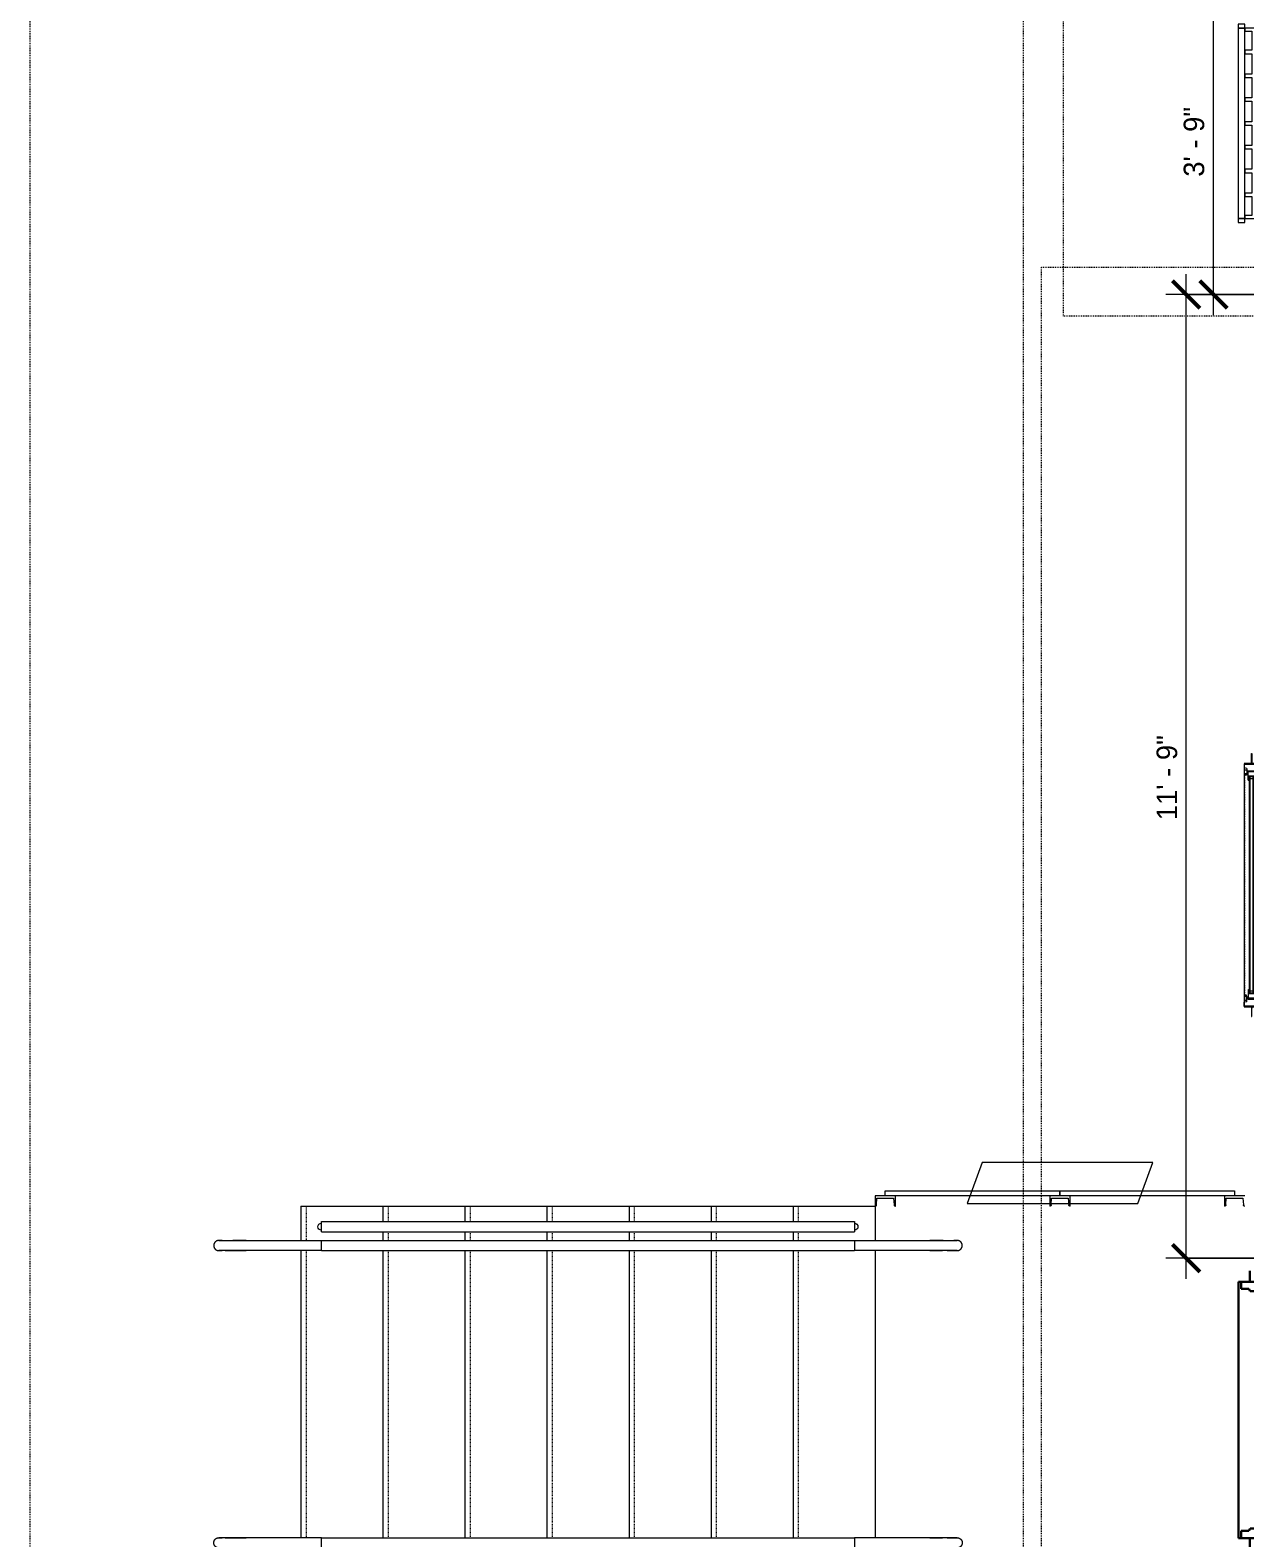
# Model space of a CAD drawing. Header units: inches. Extents: x -4010 to -1814, y 9846 to 12241.
# Drawn here: x -4009.5 to -3831.8, y 10166.7 to 10387.3 of the extents above; entities that cross this region are included whole.
import ezdxf

# ---------------------------------------------------------------- set-up
doc = ezdxf.new("R2010")
doc.units = ezdxf.units.IN
doc.header["$MEASUREMENT"] = 0
for name, pattern in [('Aligning Line 1_8_', [0.25, 0.125, -0.125]), ('Aligning Line 1_8__2_', [0.25, 0.125, -0.125]), ('Dash', [0.25, 0.125, -0.125]), ('Dash_2_', [0.25, 0.125, -0.125]), ('Overhead 1_16_', [0.101562, 0.0625, -0.039062])]:
    doc.linetypes.add(name, pattern=pattern)
for name, color, linetype, lineweight in [('0-1', 7, 'Continuous', 5), ('0-2', 7, 'Continuous', 9), ('A-ANNO-DIMS', 211, 'Continuous', 9), ('A-ANNO-DIMS-32', 211, 'Continuous', 9), ('A-DETL-GENF-HDLN-1', 7, 'Dash', 9), ('A-DETL-GENF-HDLN-2', 1, 'Continuous', 18), ('A-DOOR-1', 7, 'Continuous', 9), ('A-DOOR-2', 10, 'Continuous', 30), ('A-DOOR-FRAM-1', 7, 'Continuous', 9), ('A-DOOR-FRAM-2', 10, 'Continuous', 30), ('A-DOOR-GLAZ-1', 7, 'Continuous', 9), ('A-FLOR-HRAL-1', 7, 'Continuous', 9), ('A-GENM-1', 7, 'Continuous', 9), ('A-GLAZ', 151, 'Continuous', 18), ('A-GLAZ-1', 10, 'Continuous', 30), ('A-GLAZ-2', 7, 'Continuous', 9), ('A-GLAZ-CURT-1', 7, 'Continuous', 9), ('A-GLAZ-CWMG-1', 7, 'Continuous', 9), ('A-WALL-IDEN', 211, 'Continuous', 9), ('G-ANNO-SYMB', 111, 'Aligning Line 1_8_', 9), ('G-ANNO-SYMB-2', 147, 'Aligning Line 1_8__2_', 9), ('G-ANNO-SYMB-4', 111, 'Dash_2_', 9), ('S-STRS-1', 7, 'Continuous', 9), ('S-STRS-2', 7, 'Overhead 1_16_', 9)]:
    doc.layers.add(name, color=color, linetype=linetype, lineweight=lineweight)
doc.styles.add('Century Gothic', font='ufonts.com_century-gothic.ttf', dxfattribs={"height": 3})
doc.dimstyles.new('OD_1__HACK_2', dxfattribs={"dimscale": 12, "dimtxt": 3.132505, "dimasz": 0.333333, "dimexe": 0.25, "dimexo": 0.166667, "dimgap": 0.041667, "dimtad": 1, "dimdec": 4, "dimrnd": 0.0625, "dimzin": 3, "dimdsep": 46, "dimlunit": 4, "dimtxsty": 'Century Gothic', "dimblk1": 'OBLIQUE', "dimblk2": 'OBLIQUE', "dimsah": 1, "dimcen": 0.09, "dimdle": 0.25, "dimazin": 0, "dimtfac": 1, "dimtdec": 4, "dimtix": 1, "dimtmove": 0, "dimatfit": 3, "dimfxl": 1, "dimtvp": 1, "dimtfill": 1, "dimfrac": 2, "dimtolj": 1, "dimtzin": 0, "dimarcsym": 2})

# ---------------------------------------------------------------- blocks, each defined once
blk = doc.blocks.new('Bayer Built Door - 37-1_2__ x 81-3_4__ - 1st floor-3089957-UNIT PLANS - 1ST FLOOR')
at = {"layer": 'A-DOOR-1'}
blk.add_line((17.56, -0.53), (17.56, -35.66), dxfattribs=at)
blk.add_arc((17.56, -0.53), 35.13, 180, 270, dxfattribs=at)
at = {"layer": 'A-DOOR-2'}
for p, q in [((-16.95, 0.54), (-17.56, 0.53)), ((-17.56, 0.53), (-17.56, -0.53)), ((-16.95, 1.19), (-16.95, 0.54)), ((-16.95, 1.19), (-13.13, 1.19)), ((-13.87, 0.78), (-13.13, 0.78)), ((-13.87, -0.53), (-13.87, 0.78)), ((-13.13, 0.03), (-13.87, 0.03)), ((-13.13, 0.87), (-13.16, 1.19)), ((13.12, 1.19), (-13.13, 1.19)), ((-13.13, 0.78), (-13.13, 0.87)), ((-13.13, -0.03), (-13.13, 0.03)), ((13.12, 0.87), (13.16, 1.19)), ((13.12, 0.78), (13.12, 0.87)), ((13.87, 0.78), (13.12, 0.78)), ((13.12, 0.03), (13.87, 0.03)), ((13.12, -0.03), (13.12, 0.03)), ((16.95, 1.19), (13.12, 1.19)), ((13.87, -0.53), (13.87, 0.78)), ((16.95, 1.19), (16.95, 0.54)), ((16.95, 0.54), (17.56, 0.53)), ((17.56, 0.53), (17.56, -0.53)), ((-17.56, -0.53), (-13.13, -0.53)), ((-13.87, -0.47), (-13.36, -0.47)), ((-13.87, -0.53), (-13.87, -0.47)), ((-13.36, -0.47), (-13.16, -0.22)), ((-13.16, -0.22), (-13.13, -0.03)), ((13.12, -0.53), (-13.13, -0.53)), ((13.16, -0.22), (13.12, -0.03)), ((17.56, -0.53), (13.12, -0.53)), ((13.36, -0.47), (13.16, -0.22)), ((13.87, -0.47), (13.36, -0.47)), ((13.87, -0.53), (13.87, -0.47))]:
    blk.add_line(p, q, dxfattribs=at)
at = {"layer": 'A-DOOR-FRAM-1'}
for p, q in [((-18, -1), (-18.63, -1)), ((-18.63, -1), (-18.63, -4.31)), ((-18, -4.31), (-18, -1)), ((18.62, -1), (18, -1)), ((18, -1), (18, -4.31)), ((18.62, -4.31), (18.62, -1)), ((-18.63, -4.31), (-18, -4.31)), ((18, -4.31), (18.62, -4.31))]:
    blk.add_line(p, q, dxfattribs=at)
at = {"layer": 'A-DOOR-FRAM-2'}
for p, q in [((18.75, 5.22), (-18.75, 5.22)), ((-18.75, 5.22), (-18.75, 4.31)), ((-18.75, 4.87), (-18.75, -1)), ((-18.75, 4.87), (-17.72, 4.87)), ((-17.72, 3.75), (-17.72, 4.87)), ((17.72, 3.75), (17.72, 4.87)), ((18.75, 4.87), (17.72, 4.87)), ((18.75, 4.31), (18.75, 5.22)), ((18.75, 4.87), (18.75, -1)), ((-20.38, 3.56), (-18.75, 3.56)), ((-17.38, 3.51), (-17.72, 3.75)), ((-17.38, 2.51), (-17.38, 3.51)), ((-16.69, 2.36), (-17.38, 2.51)), ((-16.69, 1.22), (-16.69, 2.36)), ((16.69, 2.36), (17.38, 2.51)), ((16.69, 1.22), (16.69, 2.36)), ((17.38, 3.51), (17.72, 3.75)), ((17.38, 2.51), (17.38, 3.51)), ((20.37, 3.56), (18.75, 3.56)), ((-17.72, 0.78), (-17.14, 0.78)), ((-17.72, -1), (-17.72, 0.78)), ((-17.14, 0.78), (-17.14, 1.22)), ((-17.14, 1.22), (-16.69, 1.22)), ((17.14, 1.22), (16.69, 1.22)), ((17.14, 0.78), (17.14, 1.22)), ((17.72, 0.78), (17.14, 0.78)), ((17.72, -1), (17.72, 0.78)), ((-18.37, -1), (-18.75, -1)), ((-18.75, -1), (-17.72, -1)), ((-18.75, -1), (-18.63, -1)), ((-18, -1), (18, -1)), ((18.75, -1), (17.72, -1)), ((18.62, -1), (18.75, -1))]:
    blk.add_line(p, q, dxfattribs=at)
at = {"layer": 'A-DOOR-GLAZ-1'}
for p, q in [((-13.13, 0.62), (-13.87, 0.62)), ((-13.87, 0.19), (-13.13, 0.19)), ((-13.66, 0.62), (-13.66, 0.19)), ((13.12, 0.78), (-13.13, 0.78)), ((13.12, 0.62), (-13.13, 0.62)), ((13.12, 0.19), (-13.13, 0.19)), ((13.12, 0.03), (-13.13, 0.03)), ((13.12, 0.62), (13.87, 0.62)), ((13.87, 0.19), (13.12, 0.19)), ((13.66, 0.62), (13.66, 0.19))]:
    blk.add_line(p, q, dxfattribs=at)
blk = doc.blocks.new('Window-Double_Hung-Marvin-Essential - ESDH3066 - 1st Floor-3090113-UNIT PLANS - 1ST FLOOR')
at = {"layer": 'A-DETL-GENF-HDLN-1'}
blk.add_line((16.1, 4.34), (-16.5, 4.34), dxfattribs=at)
at = {"layer": 'A-DETL-GENF-HDLN-2'}
for p, q in [((-19.25, 3.36), (-19.25, 3.31)), ((-17.75, 3.36), (-19.25, 3.36)), ((-19.25, 3.31), (-17.9, 3.31)), ((-17.9, 3.31), (-17.9, 3.2)), ((-17.9, 3.2), (-17.75, 3.2)), ((-17.75, 4.41), (-17.16, 4.41)), ((-17.75, 4.41), (-17.75, 1.31)), ((-17.08, 4), (-17.16, 4.41)), ((-17.08, 4), (-16.19, 4)), ((-16.85, 4.37), (-16.85, 4)), ((-16.3, 4.37), (-16.85, 4.37)), ((-16.38, 3.9), (-16.72, 3.9)), ((-16.72, 3.9), (-16.72, 1.31)), ((-15.34, 3.81), (-16.56, 3.81)), ((-16.56, 2.87), (-16.56, 3.81)), ((-16.56, 2.87), (-15.34, 2.87)), ((-15.34, 2.59), (-16.56, 2.59)), ((-16.56, 1.66), (-16.56, 2.59)), ((-16.38, 4), (-16.38, 3.9)), ((-16.3, 4.14), (-16.3, 4.37)), ((-16.18, 4.14), (-16.3, 4.14)), ((-16.19, 4.09), (-16.1, 4.09)), ((-16.19, 4), (-16.19, 4.09)), ((-16.18, 4.34), (-16.1, 4.34)), ((-16.18, 4.34), (-16.18, 4.14)), ((-16.1, 4.09), (-16.1, 4.34)), ((-15.94, 2.99), (-15.94, 3.71)), ((-15.94, 3.71), (-15.28, 3.71)), ((-15.28, 2.99), (-15.94, 2.99)), ((-15.94, 1.77), (-15.94, 2.49)), ((-15.94, 2.49), (-15.28, 2.49)), ((-15.84, 3.01), (-15.84, 3.7)), ((-15.84, 1.79), (-15.84, 2.48)), ((-15.54, 3.13), (-15.54, 3.57)), ((-15.54, 1.92), (-15.54, 2.35)), ((-15.34, 3.81), (-15.28, 3.75)), ((-15.34, 2.87), (-15.28, 2.94)), ((-15.34, 2.59), (-15.28, 2.53)), ((-15.28, 3.71), (-15.28, 3.75)), ((-15.28, 2.94), (-15.28, 2.99)), ((-15.28, 2.49), (-15.28, 2.53)), ((15.34, 3.81), (15.28, 3.75)), ((15.28, 3.71), (15.28, 3.75)), ((15.94, 3.71), (15.28, 3.71)), ((15.28, 2.94), (15.28, 2.99)), ((15.28, 2.99), (15.94, 2.99)), ((15.34, 2.87), (15.28, 2.94)), ((15.34, 2.59), (15.28, 2.53)), ((15.28, 2.49), (15.28, 2.53)), ((15.94, 2.49), (15.28, 2.49)), ((15.34, 3.81), (16.56, 3.81)), ((16.56, 2.87), (15.34, 2.87)), ((15.34, 2.59), (16.56, 2.59)), ((15.54, 3.13), (15.54, 3.57)), ((15.54, 1.92), (15.54, 2.35)), ((15.84, 3.01), (15.84, 3.7)), ((15.84, 1.79), (15.84, 2.48)), ((15.94, 2.99), (15.94, 3.71)), ((15.94, 1.77), (15.94, 2.49)), ((16.18, 4.34), (16.1, 4.34)), ((16.1, 4.09), (16.1, 4.34)), ((16.19, 4.09), (16.1, 4.09)), ((16.18, 4.34), (16.18, 4.14)), ((16.18, 4.14), (16.3, 4.14)), ((16.19, 4), (16.19, 4.09)), ((17.08, 4), (16.19, 4)), ((16.3, 4.14), (16.3, 4.37)), ((16.3, 4.37), (16.85, 4.37)), ((16.38, 4), (16.38, 3.9)), ((16.38, 3.9), (16.72, 3.9)), ((16.56, 2.87), (16.56, 3.81)), ((16.56, 1.66), (16.56, 2.59)), ((16.72, 3.9), (16.72, 1.31)), ((16.85, 4.37), (16.85, 4)), ((17.08, 4), (17.16, 4.41)), ((17.75, 4.41), (17.16, 4.41)), ((17.75, 4.41), (17.75, 1.31)), ((17.75, 3.36), (19.25, 3.36)), ((17.9, 3.2), (17.75, 3.2)), ((17.9, 3.31), (17.9, 3.2)), ((19.25, 3.31), (17.9, 3.31)), ((19.25, 3.36), (19.25, 3.31)), ((-16.72, 1.31), (-17.75, 1.31)), ((-17.13, 1.28), (-17.13, -4.31)), ((-16.56, 1.66), (-15.34, 1.66)), ((-15.28, 1.77), (-15.94, 1.77)), ((-15.34, 1.66), (-15.28, 1.72)), ((-15.28, 1.72), (-15.28, 1.77)), ((15.28, 1.72), (15.28, 1.77)), ((15.28, 1.77), (15.94, 1.77)), ((15.34, 1.66), (15.28, 1.72)), ((16.56, 1.66), (15.34, 1.66)), ((16.72, 1.31), (17.75, 1.31)), ((17.12, -4.31), (17.12, 1.28)), ((-17.13, -4.31), (-17.75, -4.31)), ((17.12, -4.31), (17.75, -4.31))]:
    blk.add_line(p, q, dxfattribs=at)
at = {"layer": 'A-GLAZ'}
for p, q in [((15.84, 3.7), (-15.84, 3.7)), ((15.84, 3.57), (-15.84, 3.57)), ((15.84, 3.13), (-15.84, 3.13)), ((15.84, 3.01), (-15.84, 3.01)), ((15.84, 2.48), (-15.84, 2.48)), ((15.84, 2.35), (-15.84, 2.35)), ((15.84, 1.92), (-15.84, 1.92)), ((15.84, 1.79), (-15.84, 1.79))]:
    blk.add_line(p, q, dxfattribs=at)
at = {"layer": 'A-GLAZ-1'}
for p, q in [((-17.75, 4.41), (-17.75, 1.31)), ((17.75, 1.31), (17.75, 4.41)), ((-17.75, 1.28), (-17.75, -4.31)), ((17.75, -4.31), (17.75, 1.28))]:
    blk.add_line(p, q, dxfattribs=at)
at = {"layer": 'A-GLAZ-2'}
for p, q in [((17.75, 4.41), (-17.75, 4.41)), ((-17.75, 1.31), (17.75, 1.31)), ((-17.75, -4.31), (17.75, -4.31))]:
    blk.add_line(p, q, dxfattribs=at)
blk = doc.blocks.new('V-Series_EWC4_SPVU_RFA_2015 - 1ST FLOOR-2484708-UNIT PLANS - 1ST FLOOR')
at = {"layer": 'A-GENM-1'}
for p, q in [((-3126, 12090.69), (-3126.56, 12090.69)), ((-3126.56, 12090.69), (-3126.56, 12089.69)), ((-3098.12, 12090.69), (-3126, 12090.69)), ((-3126, 12090.69), (-3126, 12089.69)), ((-3126, 12089.69), (-3126, 12090.69)), ((-3098.12, 12089.69), (-3098.12, 12090.69)), ((-3097.56, 12090.69), (-3098.12, 12090.69)), ((-3098.12, 12090.69), (-3098.12, 12089.69)), ((-3097.56, 12089.69), (-3097.56, 12090.69)), ((-3126.56, 12089.69), (-3126, 12089.69)), ((-3126, 12089.69), (-3098.12, 12089.69)), ((-3126, 12089.69), (-3126, 12060.25)), ((-3125.56, 12089.69), (-3126, 12089.69)), ((-3125.56, 12088.69), (-3125.56, 12089.69)), ((-3122.76, 12088.69), (-3125.56, 12088.69)), ((-3122.26, 12089.69), (-3122.76, 12089.69)), ((-3122.76, 12089.69), (-3122.76, 12088.69)), ((-3122.26, 12088.69), (-3122.26, 12089.69)), ((-3119.28, 12088.69), (-3122.26, 12088.69)), ((-3118.78, 12089.69), (-3119.28, 12089.69)), ((-3119.28, 12089.69), (-3119.28, 12088.69)), ((-3118.78, 12088.69), (-3118.78, 12089.69)), ((-3115.8, 12088.69), (-3118.78, 12088.69)), ((-3115.3, 12089.69), (-3115.8, 12089.69)), ((-3115.8, 12089.69), (-3115.8, 12088.69)), ((-3115.3, 12088.69), (-3115.3, 12089.69)), ((-3112.31, 12088.69), (-3115.3, 12088.69)), ((-3111.81, 12089.69), (-3112.31, 12089.69)), ((-3112.31, 12089.69), (-3112.31, 12088.69)), ((-3111.81, 12088.69), (-3111.81, 12089.69)), ((-3108.83, 12088.69), (-3111.81, 12088.69)), ((-3108.33, 12089.69), (-3108.83, 12089.69)), ((-3108.83, 12089.69), (-3108.83, 12088.69)), ((-3108.33, 12088.69), (-3108.33, 12089.69)), ((-3105.34, 12088.69), (-3108.33, 12088.69)), ((-3104.84, 12089.69), (-3105.34, 12089.69)), ((-3105.34, 12089.69), (-3105.34, 12088.69)), ((-3104.84, 12088.69), (-3104.84, 12089.69)), ((-3101.86, 12088.69), (-3104.84, 12088.69)), ((-3101.36, 12089.69), (-3101.86, 12089.69)), ((-3101.86, 12089.69), (-3101.86, 12088.69)), ((-3101.36, 12088.69), (-3101.36, 12089.69)), ((-3098.56, 12088.69), (-3101.36, 12088.69)), ((-3098.12, 12089.69), (-3098.56, 12089.69)), ((-3098.56, 12089.69), (-3098.56, 12088.69)), ((-3098.12, 12089.69), (-3097.56, 12089.69)), ((-3098.12, 12060.25), (-3098.12, 12089.69)), ((-3126, 12060.25), (-3098.12, 12060.25))]:
    blk.add_line(p, q, dxfattribs=at)
blk = doc.blocks.new('Railing - 1_-2835141-UNIT PLANS - 1ST FLOOR')
at = {"layer": 'A-FLOR-HRAL-1'}
for p, q in [((2, 11), (2, 0)), ((3.5, 0), (3.5, 11))]:
    blk.add_line(p, q, dxfattribs=at)
at = {"layer": 'A-FLOR-HRAL-1', "flags": 128}
for points in [[(2, 15), (2, 15.03), (2, 15.06), (2.01, 15.09), (2.01, 15.12), (2.01, 15.15), (2.02, 15.18), (2.03, 15.21), (2.04, 15.24), (2.05, 15.26), (2.06, 15.29), (2.07, 15.32), (2.08, 15.35), (2.1, 15.37), (2.11, 15.4), (2.13, 15.42), (2.15, 15.45), (2.17, 15.47), (2.19, 15.49), (2.21, 15.52), (2.23, 15.54), (2.25, 15.56), (2.27, 15.58), (2.3, 15.6), (2.32, 15.61), (2.34, 15.63), (2.37, 15.65), (2.4, 15.66), (2.42, 15.68), (2.45, 15.69), (2.48, 15.7), (2.51, 15.71), (2.53, 15.72), (2.56, 15.73), (2.59, 15.73), (2.62, 15.74), (2.65, 15.74), (2.68, 15.75), (2.71, 15.75), (2.74, 15.75)], [(2.75, 15.75), (2.78, 15.75), (2.81, 15.75), (2.84, 15.74), (2.87, 15.74), (2.9, 15.74), (2.93, 15.73), (2.96, 15.72), (2.99, 15.71), (3.01, 15.7), (3.04, 15.69), (3.07, 15.68), (3.1, 15.67), (3.12, 15.65), (3.15, 15.64), (3.17, 15.62), (3.2, 15.6), (3.22, 15.58), (3.24, 15.56), (3.27, 15.54), (3.29, 15.52), (3.31, 15.5), (3.33, 15.48), (3.35, 15.45), (3.36, 15.43), (3.38, 15.41), (3.4, 15.38), (3.41, 15.35), (3.43, 15.33), (3.44, 15.3), (3.45, 15.27), (3.46, 15.24), (3.47, 15.22), (3.48, 15.19), (3.48, 15.16), (3.49, 15.13), (3.49, 15.1), (3.5, 15.07), (3.5, 15.04), (3.5, 15.01)], [(2, 15), (2, 15), (2, 14.99), (2, 14.97), (2, 14.95), (2, 14.92), (2, 14.89), (2, 14.84), (2, 14.8), (2, 14.74), (2, 14.68), (2, 14.62), (2, 14.55), (2, 14.47), (2, 14.39), (2, 14.3), (2, 14.21), (2, 14.11), (2, 14.01), (2, 13.9), (2, 13.79), (2, 13.67), (2, 13.55), (2, 13.42), (2, 13.29), (2, 13.16), (2, 13.02), (2, 12.89), (2, 12.74), (2, 12.6), (2, 12.45), (2, 12.3), (2, 12.15), (2, 11.99), (2, 11.84), (2, 11.68), (2, 11.52), (2, 11.36), (2, 11.2), (2, 11.04), (2, 11)], [(2, 14.5), (2, 14.53), (2, 14.6), (2, 14.67), (2, 14.73), (2, 14.78), (2, 14.83), (2, 14.87), (2, 14.91), (2, 14.94), (2, 14.97), (2, 14.98), (2, 14.99), (2, 15)], [(3.5, 11), (3.5, 11.16), (3.5, 11.32), (3.5, 11.48), (3.5, 11.64), (3.5, 11.79), (3.5, 11.95), (3.5, 12.11), (3.5, 12.26), (3.5, 12.41), (3.5, 12.56), (3.5, 12.7), (3.5, 12.85), (3.5, 12.99), (3.5, 13.12), (3.5, 13.26), (3.5, 13.39), (3.5, 13.52), (3.5, 13.64), (3.5, 13.76), (3.5, 13.87), (3.5, 13.98), (3.5, 14.08), (3.5, 14.18), (3.5, 14.28), (3.5, 14.37), (3.5, 14.45), (3.5, 14.53), (3.5, 14.6), (3.5, 14.67), (3.5, 14.73), (3.5, 14.78), (3.5, 14.83), (3.5, 14.87), (3.5, 14.91), (3.5, 14.94), (3.5, 14.97), (3.5, 14.98), (3.5, 14.99), (3.5, 15), (3.5, 15)], [(3.5, 15), (3.5, 14.99), (3.5, 14.97), (3.5, 14.95), (3.5, 14.92), (3.5, 14.89), (3.5, 14.84), (3.5, 14.8), (3.5, 14.74), (3.5, 14.68), (3.5, 14.62), (3.5, 14.55), (3.5, 14.52)], [(3.5, 14.07), (3.5, 14.01), (3.5, 13.9), (3.5, 13.79), (3.5, 13.67), (3.5, 13.55), (3.5, 13.42), (3.5, 13.29), (3.5, 13.16), (3.5, 13.02), (3.5, 12.89), (3.5, 12.74), (3.5, 12.6), (3.5, 12.45), (3.5, 12.3), (3.5, 12.15), (3.5, 11.99), (3.5, 11.84), (3.5, 11.68), (3.5, 11.52), (3.5, 11.36), (3.5, 11.2), (3.5, 11.04), (3.5, 11)], [(2, 11), (2, 11.16), (2, 11.32), (2, 11.48), (2, 11.64), (2, 11.79), (2, 11.95), (2, 12.11), (2, 12.26), (2, 12.41), (2, 12.56), (2, 12.7), (2, 12.85), (2, 12.94)]]:
    blk.add_lwpolyline(points, dxfattribs=at)
at = {"layer": 'A-FLOR-HRAL-1'}
blk.add_arc((0, 0), 0.5, 360, 180, dxfattribs=at)
blk = doc.blocks.new('Railing - 1_-2853447-UNIT PLANS - 1ST FLOOR')
at = {"layer": 'A-FLOR-HRAL-1'}
for p, q in [((2, 0), (2, -11)), ((3.5, -11), (3.5, 0))]:
    blk.add_line(p, q, dxfattribs=at)
at = {"layer": 'A-FLOR-HRAL-1', "flags": 128}
for points in [[(2, -12.94), (2, -12.89), (2, -12.74), (2, -12.6), (2, -12.45), (2, -12.3), (2, -12.15), (2, -11.99), (2, -11.84), (2, -11.68), (2, -11.52), (2, -11.36), (2, -11.2), (2, -11.04), (2, -11)], [(2, -11), (2, -11.16), (2, -11.32), (2, -11.48), (2, -11.64), (2, -11.79), (2, -11.95), (2, -12.11), (2, -12.26), (2, -12.41), (2, -12.56), (2, -12.7), (2, -12.85), (2, -12.99), (2, -13.12), (2, -13.26), (2, -13.39), (2, -13.52), (2, -13.64), (2, -13.76), (2, -13.87), (2, -13.98), (2, -14.08), (2, -14.18), (2, -14.28), (2, -14.37), (2, -14.45), (2, -14.53), (2, -14.6), (2, -14.67), (2, -14.73), (2, -14.78), (2, -14.83), (2, -14.87), (2, -14.91), (2, -14.94), (2, -14.97), (2, -14.98), (2, -14.99), (2, -15), (2, -15)], [(3.5, -11), (3.5, -11.16), (3.5, -11.32), (3.5, -11.48), (3.5, -11.64), (3.5, -11.79), (3.5, -11.95), (3.5, -12.11), (3.5, -12.26), (3.5, -12.41), (3.5, -12.56), (3.5, -12.7), (3.5, -12.85)], [(3.5, -15), (3.5, -15), (3.5, -14.99), (3.5, -14.97), (3.5, -14.95), (3.5, -14.92), (3.5, -14.89), (3.5, -14.84), (3.5, -14.8), (3.5, -14.74), (3.5, -14.68), (3.5, -14.62), (3.5, -14.55), (3.5, -14.47), (3.5, -14.39), (3.5, -14.3), (3.5, -14.21), (3.5, -14.11), (3.5, -14.01), (3.5, -13.9), (3.5, -13.79), (3.5, -13.67), (3.5, -13.55), (3.5, -13.42), (3.5, -13.29), (3.5, -13.16), (3.5, -13.02), (3.5, -12.89), (3.5, -12.74), (3.5, -12.6), (3.5, -12.45), (3.5, -12.3), (3.5, -12.15), (3.5, -11.99), (3.5, -11.84), (3.5, -11.68), (3.5, -11.52), (3.5, -11.36), (3.5, -11.2), (3.5, -11.04), (3.5, -11)], [(2, -15), (2, -14.99), (2, -14.97), (2, -14.95), (2, -14.92), (2, -14.89), (2, -14.84), (2, -14.8), (2, -14.74), (2, -14.68), (2, -14.62), (2, -14.55), (2, -14.5)], [(2.75, -15.75), (2.72, -15.75), (2.69, -15.75), (2.66, -15.74), (2.63, -15.74), (2.6, -15.74), (2.57, -15.73), (2.54, -15.72), (2.51, -15.71), (2.49, -15.7), (2.46, -15.69), (2.43, -15.68), (2.4, -15.67), (2.38, -15.65), (2.35, -15.64), (2.33, -15.62), (2.3, -15.6), (2.28, -15.58), (2.26, -15.56), (2.23, -15.54), (2.21, -15.52), (2.19, -15.5), (2.17, -15.48), (2.15, -15.45), (2.14, -15.43), (2.12, -15.41), (2.1, -15.38), (2.09, -15.35), (2.07, -15.33), (2.06, -15.3), (2.05, -15.27), (2.04, -15.24), (2.03, -15.22), (2.02, -15.19), (2.02, -15.16), (2.01, -15.13), (2.01, -15.1), (2, -15.07), (2, -15.04), (2, -15.01)], [(3.5, -15), (3.5, -15.03), (3.5, -15.06), (3.49, -15.09), (3.49, -15.12), (3.49, -15.15), (3.48, -15.18), (3.47, -15.21), (3.46, -15.24), (3.45, -15.26), (3.44, -15.29), (3.43, -15.32), (3.42, -15.35), (3.4, -15.37), (3.39, -15.4), (3.37, -15.42), (3.35, -15.45), (3.33, -15.47), (3.31, -15.49), (3.29, -15.52), (3.27, -15.54), (3.25, -15.56), (3.23, -15.58), (3.2, -15.6), (3.18, -15.61), (3.16, -15.63), (3.13, -15.65), (3.1, -15.66), (3.08, -15.68), (3.05, -15.69), (3.02, -15.7), (2.99, -15.71), (2.97, -15.72), (2.94, -15.73), (2.91, -15.73), (2.88, -15.74), (2.85, -15.74), (2.82, -15.75), (2.79, -15.75), (2.76, -15.75)], [(3.5, -13.54), (3.5, -13.64), (3.5, -13.76), (3.5, -13.87), (3.5, -13.98), (3.5, -14.08), (3.5, -14.18), (3.5, -14.28), (3.5, -14.37), (3.5, -14.45), (3.5, -14.53), (3.5, -14.6), (3.5, -14.67), (3.5, -14.73), (3.5, -14.78), (3.5, -14.83), (3.5, -14.87), (3.5, -14.91), (3.5, -14.94), (3.5, -14.97), (3.5, -14.98), (3.5, -14.99), (3.5, -15)]]:
    blk.add_lwpolyline(points, dxfattribs=at)
at = {"layer": 'A-FLOR-HRAL-1'}
blk.add_arc((0, 0), 0.5, 180, 360, dxfattribs=at)
blk = doc.blocks.new('Railing - Railing-2750314-UNIT PLANS - 1ST FLOOR')
at = {"layer": 'A-FLOR-HRAL-1'}
for p, q in [((-3966.92, 10166.69), (-3888.92, 10166.69)), ((-3966.92, 10165.19), (-3966.92, 10166.69)), ((-3888.92, 10166.69), (-3888.92, 10165.19)), ((-3966.92, 10165.19), (-3888.92, 10165.19)), ((-3966.92, 10163.94), (-3888.92, 10163.94)), ((-3966.92, 10162.44), (-3966.92, 10163.94)), ((-3966.92, 10162.44), (-3888.92, 10162.44)), ((-3888.92, 10163.94), (-3888.92, 10162.44))]:
    blk.add_line(p, q, dxfattribs=at)
at = {"rotation": 90}
for name, p in [('Railing - 1_-2835141-UNIT PLANS - 1ST FLOOR', (-3966.92, 10163.19)), ('Railing - 1_-2853447-UNIT PLANS - 1ST FLOOR', (-3888.92, 10163.19))]:
    blk.add_blockref(name, p, dxfattribs=at)
blk = doc.blocks.new('Railing - Railing-2755816-UNIT PLANS - 1ST FLOOR')
at = {"layer": 'A-FLOR-HRAL-1'}
for p, q in [((-3966.92, 10212.94), (-3888.92, 10212.94)), ((-3966.92, 10211.44), (-3966.92, 10212.94)), ((-3888.92, 10212.94), (-3888.92, 10211.44)), ((-3966.92, 10211.44), (-3888.92, 10211.44)), ((-3966.92, 10210.19), (-3888.92, 10210.19)), ((-3966.92, 10208.69), (-3966.92, 10210.19)), ((-3966.92, 10208.69), (-3888.92, 10208.69)), ((-3888.92, 10210.19), (-3888.92, 10208.69))]:
    blk.add_line(p, q, dxfattribs=at)
at = {"extrusion": (0, 0, -1), "zscale": -1, "rotation": 270}
for name, p in [('Railing - 1_-2835141-UNIT PLANS - 1ST FLOOR', (3966.92, 10212.19)), ('Railing - 1_-2853447-UNIT PLANS - 1ST FLOOR', (3888.92, 10212.19))]:
    blk.add_blockref(name, p, dxfattribs=at)
blk = doc.blocks.new('Horizontal_Siding - Horizontal_Siding-2840883-UNIT PLANS - 1ST FLOOR')
at = {"layer": 'A-GLAZ-CURT-1'}
for p, q in [((-12.775, 2.25), (12.775, 2.25)), ((-12.775, 1.5), (-12.775, 2.25)), ((12.775, 2.25), (12.775, 1.5)), ((11.275, 1.5), (-11.275, 1.5))]:
    blk.add_line(p, q, dxfattribs=at)
blk = doc.blocks.new('Rectangular Mullion - RAILING POST-2666422-UNIT PLANS - 1ST FLOOR')
at = {"layer": 'A-GLAZ-CWMG-1'}
for p, q in [((-1.5, -1.5), (-1.5, 0)), ((1.5, 0), (1.5, -1.5)), ((1.5, -1.5), (-1.5, -1.5)), ((-1.29, -0.21), (-1.22, -1.18)), ((-1.22, -1.18), (1.22, -1.18)), ((1.22, -1.18), (1.29, -0.21))]:
    blk.add_line(p, q, dxfattribs=at)
for centre, radius, start, end in [((-1.5, -0.21), 0.211, 359.472, 90), ((1.5, -0.21), 0.21, 90, 180.528)]:
    blk.add_arc(centre, radius, start, end, dxfattribs=at)
blk = doc.blocks.new('Rectangular Mullion - RAILING POST-V44-UNIT PLANS - 1ST FLOOR')
at = {"layer": 'A-GLAZ-CWMG-1'}
for p, q in [((-3, -1.5), (-3, 0)), ((0, -1.5), (-3, -1.5)), ((-2.79, -0.21), (-2.72, -1.18)), ((-2.72, -1.18), (-0.28, -1.18)), ((-0.28, -1.18), (-0.21, -0.21))]:
    blk.add_line(p, q, dxfattribs=at)
for centre, start, end in [((-3, -0.21), 359.472, 90), ((0, -0.21), 90, 180.528)]:
    blk.add_arc(centre, 0.21, start, end, dxfattribs=at)
blk = doc.blocks.new('Rectangular Mullion - RAILING POST-2806288-UNIT PLANS - 1ST FLOOR')
at = {"layer": 'A-GLAZ-CWMG-1'}
for p, q in [((-3, 0), (-3, -1.5)), ((0, -1.5), (0, 0)), ((-3, -1.5), (0, -1.5)), ((-2.72, -1.18), (-2.79, -0.21)), ((-0.28, -1.18), (-2.72, -1.18)), ((-0.21, -0.21), (-0.28, -1.18))]:
    blk.add_line(p, q, dxfattribs=at)
for centre, radius, start, end in [((-3, -0.21), 0.211, 359.472, 90), ((0, -0.21), 0.21, 90, 180.528)]:
    blk.add_arc(centre, radius, start, end, dxfattribs=at)
blk = doc.blocks.new('CTR - 1st Phase - Shell_rvt-1-UNIT PLANS - 1ST FLOOR')
at = {"layer": 'S-STRS-1'}
for p, q in [((-3969.92, 10215.19), (-3969.92, 10210.19)), ((-3969.92, 10215.19), (-3957.92, 10215.19)), ((-3957.92, 10215.19), (-3945.92, 10215.19)), ((-3957.92, 10215.19), (-3957.92, 10212.94)), ((-3945.92, 10215.19), (-3933.92, 10215.19)), ((-3945.92, 10215.19), (-3945.92, 10212.94)), ((-3933.92, 10215.19), (-3921.92, 10215.19)), ((-3933.92, 10215.19), (-3933.92, 10212.94)), ((-3921.92, 10215.19), (-3909.92, 10215.19)), ((-3921.92, 10215.19), (-3921.92, 10212.94)), ((-3909.92, 10215.19), (-3897.92, 10215.19)), ((-3909.92, 10215.19), (-3909.92, 10212.94)), ((-3897.92, 10215.19), (-3885.92, 10215.19)), ((-3897.92, 10215.19), (-3897.92, 10212.94)), ((-3885.92, 10215.19), (-3885.92, 10210.19)), ((-3957.92, 10211.44), (-3957.92, 10210.19)), ((-3945.92, 10211.44), (-3945.92, 10210.19)), ((-3933.92, 10211.44), (-3933.92, 10210.19)), ((-3921.92, 10211.44), (-3921.92, 10210.19)), ((-3909.92, 10211.44), (-3909.92, 10210.19)), ((-3897.92, 10211.44), (-3897.92, 10210.19)), ((-3969.92, 10208.69), (-3969.92, 10166.69)), ((-3957.92, 10208.69), (-3957.92, 10166.69)), ((-3945.92, 10208.69), (-3945.92, 10166.69)), ((-3933.92, 10208.69), (-3933.92, 10166.69)), ((-3921.92, 10208.69), (-3921.92, 10166.69)), ((-3909.92, 10208.69), (-3909.92, 10166.69)), ((-3897.92, 10208.69), (-3897.92, 10166.69)), ((-3885.92, 10208.69), (-3885.92, 10166.69))]:
    blk.add_line(p, q, dxfattribs=at)
at = {"layer": 'S-STRS-2'}
for p, q in [((-3969.17, 10215.19), (-3969.17, 10210.19)), ((-3957.17, 10215.19), (-3957.17, 10212.94)), ((-3945.17, 10215.19), (-3945.17, 10212.94)), ((-3933.17, 10215.19), (-3933.17, 10212.94)), ((-3921.17, 10215.19), (-3921.17, 10212.94)), ((-3909.17, 10215.19), (-3909.17, 10212.94)), ((-3897.17, 10215.19), (-3897.17, 10212.94)), ((-3957.17, 10211.44), (-3957.17, 10210.19)), ((-3945.17, 10211.44), (-3945.17, 10210.19)), ((-3933.17, 10211.44), (-3933.17, 10210.19)), ((-3921.17, 10211.44), (-3921.17, 10210.19)), ((-3909.17, 10211.44), (-3909.17, 10210.19)), ((-3897.17, 10211.44), (-3897.17, 10210.19)), ((-3969.17, 10208.69), (-3969.17, 10166.69)), ((-3957.17, 10208.69), (-3957.17, 10166.69)), ((-3945.17, 10208.69), (-3945.17, 10166.69)), ((-3933.17, 10208.69), (-3933.17, 10166.69)), ((-3921.17, 10208.69), (-3921.17, 10166.69)), ((-3909.17, 10208.69), (-3909.17, 10166.69)), ((-3897.17, 10208.69), (-3897.17, 10166.69))]:
    blk.add_line(p, q, dxfattribs=at)
at = {"layer": '0-2'}
for name, p, rotation in [('V-Series_EWC4_SPVU_RFA_2015 - 1ST FLOOR-2484708-UNIT PLANS - 1ST FLOOR', (8257.87, 13485.71), 89.99999999999994), ('Window-Double_Hung-Marvin-Essential - ESDH3066 - 1st Floor-3090113-UNIT PLANS - 1ST FLOOR', (-3827.51, 10262.19), 89.99999999999885), ('Rectangular Mullion - RAILING POST-2806288-UNIT PLANS - 1ST FLOOR', (-3885.92, 10215.19), 180), ('Bayer Built Door - 37-1_2__ x 81-3_4__ - 1st floor-3089957-UNIT PLANS - 1ST FLOOR', (-3827.51, 10185.39), 89.99999999999885)]:
    blk.add_blockref(name, p, dxfattribs=dict(at, rotation=rotation))
for name, p in [('Horizontal_Siding - Horizontal_Siding-2840883-UNIT PLANS - 1ST FLOOR', (-3871.65, 10215.19)), ('Horizontal_Siding - Horizontal_Siding-2840883-UNIT PLANS - 1ST FLOOR', (-3846.1, 10215.19)), ('Railing - Railing-2755816-UNIT PLANS - 1ST FLOOR', (0, 0)), ('Railing - Railing-2750314-UNIT PLANS - 1ST FLOOR', (0, 0))]:
    blk.add_blockref(name, p, dxfattribs=at)
at = {"layer": '0-2', "extrusion": (0, 0, -1), "rotation": 180}
for name, p in [('Rectangular Mullion - RAILING POST-2666422-UNIT PLANS - 1ST FLOOR', (3858.87, 10215.19)), ('Rectangular Mullion - RAILING POST-V44-UNIT PLANS - 1ST FLOOR', (3831.82, 10215.19))]:
    blk.add_blockref(name, p, dxfattribs=at)
blk = doc.blocks.new('CTR - 1st Phase - Structure_rvt-1-UNIT PLANS - 1ST FLOOR')
at = {"layer": 'G-ANNO-SYMB-2'}
blk.add_line((-3864.19, 9867.01), (-3864.19, 12122.03), dxfattribs=at)
blk = doc.blocks.new('DIMBLOCK109-UNIT PLANS - 1ST FLOOR')
at = {"layer": 'A-ANNO-DIMS-32', "lineweight": 50}
for p, q in [((-3840.39, 10348.59), (-3842.39, 10350.59)), ((-3840.39, 10348.59), (-3838.39, 10346.59)), ((-3840.39, 10207.59), (-3842.39, 10209.59)), ((-3840.39, 10207.59), (-3838.39, 10205.59))]:
    blk.add_line(p, q, dxfattribs=at)
at = {"layer": 'A-ANNO-DIMS-32'}
for p, q in [((-3840.39, 10204.59), (-3840.39, 10351.59)), ((-3825.82, 10348.59), (-3843.39, 10348.59)), ((-3840.39, 10348.59), (-3825.82, 10348.59)), ((-3825.42, 10207.59), (-3843.39, 10207.59)), ((-3840.39, 10207.59), (-3825.42, 10207.59))]:
    blk.add_line(p, q, dxfattribs=at)
at = {"layer": 'A-ANNO-DIMS-32', "color": 0, "insert": (-3844.73, 10271.68), "char_height": 3, "width": 15.394, "attachment_point": 1, "rotation": 90, "line_spacing_factor": 0.984502, "style": 'Century Gothic', "bg_fill": 3, "box_fill_scale": 1.25, "bg_fill_color": 256, "bg_fill_true_color": 13158600, "bg_fill_transparency": 0}
blk.add_mtext('11\' - 9"', dxfattribs=at)
blk = doc.blocks.new('_Oblique')
at = {"color": 0, "linetype": 'ByBlock', "lineweight": -2}
blk.add_line((-0.5, -0.5), (0.5, 0.5), dxfattribs=at)
blk = doc.blocks.new('DIMBLOCK190-UNIT PLANS - 1ST FLOOR')
at = {"layer": 'A-ANNO-DIMS-32'}
for p, q in [((-3836.43, 10345.59), (-3836.43, 10396.59)), ((-3825.82, 10393.59), (-3839.43, 10393.59)), ((-3836.43, 10393.59), (-3825.82, 10393.59)), ((-3818.85, 10348.59), (-3839.43, 10348.59)), ((-3836.43, 10348.59), (-3818.85, 10348.59))]:
    blk.add_line(p, q, dxfattribs=at)
at = {"layer": 'A-ANNO-DIMS-32', "lineweight": 50}
for p, q in [((-3836.43, 10393.59), (-3838.43, 10395.59)), ((-3836.43, 10393.59), (-3834.43, 10391.59)), ((-3836.43, 10348.59), (-3838.43, 10350.59)), ((-3836.43, 10348.59), (-3834.43, 10346.59))]:
    blk.add_line(p, q, dxfattribs=at)
at = {"layer": 'A-ANNO-DIMS-32', "color": 0, "insert": (-3840.77, 10365.84), "char_height": 3, "width": 12.5897, "attachment_point": 1, "rotation": 90, "line_spacing_factor": 0.984502, "style": 'Century Gothic', "bg_fill": 3, "box_fill_scale": 1.25, "bg_fill_color": 256, "bg_fill_true_color": 13158600, "bg_fill_transparency": 0}
blk.add_mtext('3\' - 9"', dxfattribs=at)
blk = doc.blocks.new('DIMBLOCK191-UNIT PLANS - 1ST FLOOR')
at = {"layer": 'A-ANNO-DIMS-32'}
for p, q in [((-3836.43, 10345.59), (-3836.43, 10396.59)), ((-3825.82, 10393.59), (-3839.43, 10393.59)), ((-3836.43, 10393.59), (-3825.82, 10393.59)), ((-3818.85, 10348.59), (-3839.43, 10348.59)), ((-3836.43, 10348.59), (-3818.85, 10348.59))]:
    blk.add_line(p, q, dxfattribs=at)
at = {"layer": 'A-ANNO-DIMS-32', "lineweight": 50}
for p, q in [((-3836.43, 10393.59), (-3838.43, 10395.59)), ((-3836.43, 10393.59), (-3834.43, 10391.59)), ((-3836.43, 10348.59), (-3838.43, 10350.59)), ((-3836.43, 10348.59), (-3834.43, 10346.59))]:
    blk.add_line(p, q, dxfattribs=at)
at = {"layer": 'A-ANNO-DIMS-32', "color": 0, "insert": (-3840.77, 10365.84), "char_height": 3, "width": 12.5897, "attachment_point": 1, "rotation": 90, "line_spacing_factor": 0.984502, "style": 'Century Gothic', "bg_fill": 3, "box_fill_scale": 1.25, "bg_fill_color": 256, "bg_fill_true_color": 13158600, "bg_fill_transparency": 0}
blk.add_mtext('3\' - 9"', dxfattribs=at)
blk = doc.blocks.new('Wall Tag - Arch Wall-3956453-UNIT PLANS - 1ST FLOOR')
at = {"layer": 'A-WALL-IDEN'}
for p, q in [((-0.3561, 0.0937), (-0.4244, -0.0937)), ((0.4244, 0.0937), (-0.3561, 0.0937)), ((0.3561, -0.0937), (0.4244, 0.0937)), ((-0.4244, -0.0937), (0.3561, -0.0937))]:
    blk.add_line(p, q, dxfattribs=at)

msp = doc.modelspace()

# ---------------------------------------------------------------- linework, layer by layer
at = {"layer": 'G-ANNO-SYMB'}
msp.add_line((-4009.5295, 9846.2766), (-4009.5295, 12240.74859), dxfattribs=at)

# ---------------------------------------------------------------- block references
at = {"layer": '0-1'}
msp.add_blockref('CTR - 1st Phase - Shell_rvt-1-UNIT PLANS - 1ST FLOOR', (0, 0), dxfattribs=at)

# ---------------------------------------------------------------- next in the draw order: block references
msp.add_blockref('CTR - 1st Phase - Structure_rvt-1-UNIT PLANS - 1ST FLOOR', (0, 0), dxfattribs=at)

# ---------------------------------------------------------------- next in the draw order: linework, layer by layer
at = {"layer": 'G-ANNO-SYMB-4'}
for p, q in [((-3858.32959, 10345.42703), (-3858.32959, 10553.60832)), ((-3861.5945, 9980.49444), (-3861.5945, 10352.5894)), ((-3861.5945, 10352.5894), (-3417.92374, 10352.5894)), ((-3434.39699, 10345.42703), (-3858.32959, 10345.42703))]:
    msp.add_line(p, q, dxfattribs=at)

# ---------------------------------------------------------------- next in the draw order: dimensions: what is measured, and where the dimension line sits
at = {"layer": 'A-ANNO-DIMS'}
dim = msp.add_linear_dim(base=(-3840.38573, 10348.5894), p1=(-3823.42374, 10207.5894), p2=(-3823.82374, 10348.5894), angle=90, dimstyle='OD_1__HACK_2', override={"dimpost": '<>', "dimfxl": 141.000567}, dxfattribs=at)
dim.commit()
dim.dimension.update_dxf_attribs({"geometry": 'DIMBLOCK109-UNIT PLANS - 1ST FLOOR', "text_midpoint": (-3842.46118, 10278.0894)})

# ---------------------------------------------------------------- next in the draw order: block references
at = {"layer": 'A-WALL-IDEN', "xscale": 31.99999999999999, "yscale": 31.99999999999999, "zscale": 31.99999999999999}
msp.add_blockref('Wall Tag - Arch Wall-3956453-UNIT PLANS - 1ST FLOOR', (-3858.87374, 10218.60741), dxfattribs=at)

# ---------------------------------------------------------------- next in the draw order: dimensions: what is measured, and where the dimension line sits
at = {"layer": 'A-ANNO-DIMS'}
dim = msp.add_linear_dim(base=(-3836.42762, 10393.5894), p1=(-3816.84786, 10348.5894), p2=(-3823.82374, 10393.5894), angle=90, dimstyle='OD_1__HACK_2', override={"dimpost": '<>', "dimfxl": 45.537488}, dxfattribs=at)
dim.commit()
dim.dimension.update_dxf_attribs({"geometry": 'DIMBLOCK190-UNIT PLANS - 1ST FLOOR', "text_midpoint": (-3838.50308, 10371.0894)})

# ---------------------------------------------------------------- next in the draw order: dimensions: what is measured, and where the dimension line sits
dim = msp.add_linear_dim(base=(-3836.42762, 10393.5894), p1=(-3816.84786, 10348.5894), p2=(-3823.82374, 10393.5894), angle=90, dimstyle='OD_1__HACK_2', override={"dimpost": '<>', "dimfxl": 45.537488}, dxfattribs=at)
dim.commit()
dim.dimension.update_dxf_attribs({"geometry": 'DIMBLOCK191-UNIT PLANS - 1ST FLOOR', "text_midpoint": (-3838.50308, 10371.0894)})

doc.saveas('drawing.dxf')
